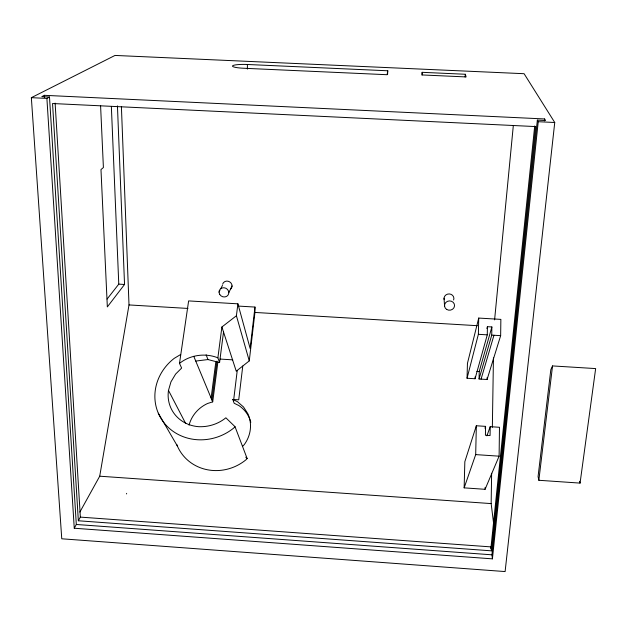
<?xml version="1.0" encoding="UTF-8"?>
<svg xmlns="http://www.w3.org/2000/svg" width="627" height="627" viewBox="0 0 627 627"><rect width="100%" height="100%" fill="white"/><g stroke="black" fill="none" stroke-linecap="round" stroke-linejoin="round"><path stroke-width="0.94" d="M247.383 69.103L247.406 64.487L387.776 70.78L387.58 74.495M185.71 423.57L168.483 390.409L170.959 381.851L175.615 374.076L181.642 368.08L179.502 363.409L188.625 300.913L237.899 303.829L236.41 315.749L221.895 326.996L236.246 371.192L249.264 360.886L254.938 312.442L254.977 307.065L238.409 306.086M490.212 426.673L490.063 435.538L485.416 435.232L485.58 426.368L476.332 425.764L464.842 461.684L464.145 487.861L485.079 489.311L499.108 456.174L499.476 427.285L490.212 426.673L486.889 435.867M500.652 335.657L500.863 319.378L478.73 318.069L467.444 363.354L467.052 378.246L475.054 378.747L487.273 334.849L487.422 326.691L491.866 326.957L491.733 335.116L479.059 378.998L487.077 379.5L500.652 335.657L491.733 335.116M493.747 524.572L491.153 503.591L491.631 473.291M492.352 427.355L493.441 357.954M485.079 489.311L485.118 487.367M487.077 379.5L487.116 377.634M464.145 487.861L475.689 454.606L476.332 425.764M467.052 378.246L478.37 334.316L478.73 318.069M479.059 378.998L479.224 371.521L491.866 326.957M475.054 378.747L475.101 376.882M421.979 75.115L422.159 72.324L465.336 74.26L466.096 76.925L422.245 74.958L422.159 72.324M465.116 77.05L465.336 74.26M494.593 319.88L513.325 125.533M490.831 548.829L534.713 125.964M491.49 550.835L535.662 126.576L52.543 103.526L78.344 520.771L491.49 550.835L491.035 546.901L80.35 517.11L78.344 520.771M492.414 558.853L491.944 554.817L537.355 120.133L545.553 120.517L544.628 118.958L44.384 95.32L41.774 96.676L49.494 97.036L76.314 524.478L74.26 528.232L492.414 558.853L538.232 121.716L537.355 120.133M544.416 120.909L544.628 118.958M554.746 122.5L505.111 571.565L61.759 538.789L31.35 97.671L115.015 55.435L524.094 73.704L554.746 122.5L538.232 121.716M254.977 307.065L250.126 348.416L237.899 303.829M242.767 366.027L238.73 399.822L232.805 399.438L234.177 403.263L238.832 405.528A32.259 30.284 -28.3 0 1 250.816 422.3M538.844 480.282L552.544 365.925L595.65 368.582L580.061 483.103L538.844 480.282L538.068 476.598L550.827 369.648L552.544 365.925M233.495 401.358L237.233 370.573M195.749 361.066L207.96 359.553L219.575 362.563L217.882 357.829L221.895 326.996M189.056 425.145A32.259 30.284 -28.3 0 1 207.568 403.49L212.702 401.868L217.835 362.414M219.575 362.563L223.525 332.02M211.103 398.027L215.86 361.693M211.91 399.955L216.973 361.121M79.856 512.087L99.717 476.199L129.005 304.934L121.403 106.621M387.776 70.78L387.094 74.715L243.464 68.241A12.955 1.944 1.3 0 1 232.648 65.788A12.955 1.944 1.3 0 1 247.406 64.487M486.92 328.548L487.422 326.691M481.066 379.123L493.958 335.249M484.945 428.21L485.58 426.368M228.816 292.66L232.061 285.936M219.05 292.088L219.905 290.411M220.759 288.733L222.467 285.371M117.445 105.885L124.538 284.47L107.335 306.909L100.978 169.572L103.4 167.527L100.579 105.508M107.092 299.071L118.777 284.133L111.363 106.566M168.483 390.409A35.864 33.153 -25.1 0 0 198.931 426.705C208.65 427.034 218.329 423.985 225.861 417.801L235.023 426.697L247.148 458.549L245.964 459.803A44.823 42.025 -27.9 0 1 176.704 444.355M242.422 446.549L244.24 444.645A32.596 30.558 -27.9 0 0 247.806 413.632L243.495 406.97L237.508 401.719L232.805 399.438M235.023 426.697L233.714 428.061A49.314 45.591 -25.1 0 1 165.019 424.001A49.314 45.591 -25.1 0 1 174.22 358.354L180.67 354.498M179.502 363.409C190.13 354.882 205.264 352.766 217.882 357.829M31.35 97.671L46.9 98.408L49.494 97.036M118.777 284.133L124.538 284.47M129.005 304.934L187.967 308.445M254.938 312.442L477.351 325.695M478.37 334.316L487.273 334.849M476.826 371.372L479.224 371.521M220.124 359.067L232.742 359.851M475.689 454.606L499.108 456.174M99.717 476.199L491.153 503.591M76.314 524.478L491.944 554.817M245.753 457.185L247.148 458.549M158.302 413.193L177.386 446.056M193.774 356.324L212.702 401.868M206.126 354.788L207.96 359.553M236.41 315.749L249.264 360.886M579.536 481.246L580.061 483.103M444.034 298.248L444.598 306.493M46.9 98.408L74.26 528.232M44.384 95.32L44.509 97.279M55.113 103.118L80.35 517.11M126.591 493.355L126.615 493.943M222.624 284.203A4.867 4.483 25.3 0 1 229.654 281.844A4.867 4.483 25.3 0 1 230.658 289.063M444.112 299.44A4.938 4.593 -4.3 0 1 449.324 293.938A4.938 4.593 -4.3 0 1 453.627 299.996M446.698 309.44A5.032 4.663 -4 0 0 454.544 305.866A5.032 4.663 -4 0 0 447.357 301.383A5.032 4.663 -4 0 0 446.698 309.44M219.709 294.416A4.953 4.546 25.1 0 0 228.165 294.925A4.953 4.546 25.1 0 0 223.925 287.746A4.953 4.546 25.1 0 0 219.709 294.416"/></g></svg>
